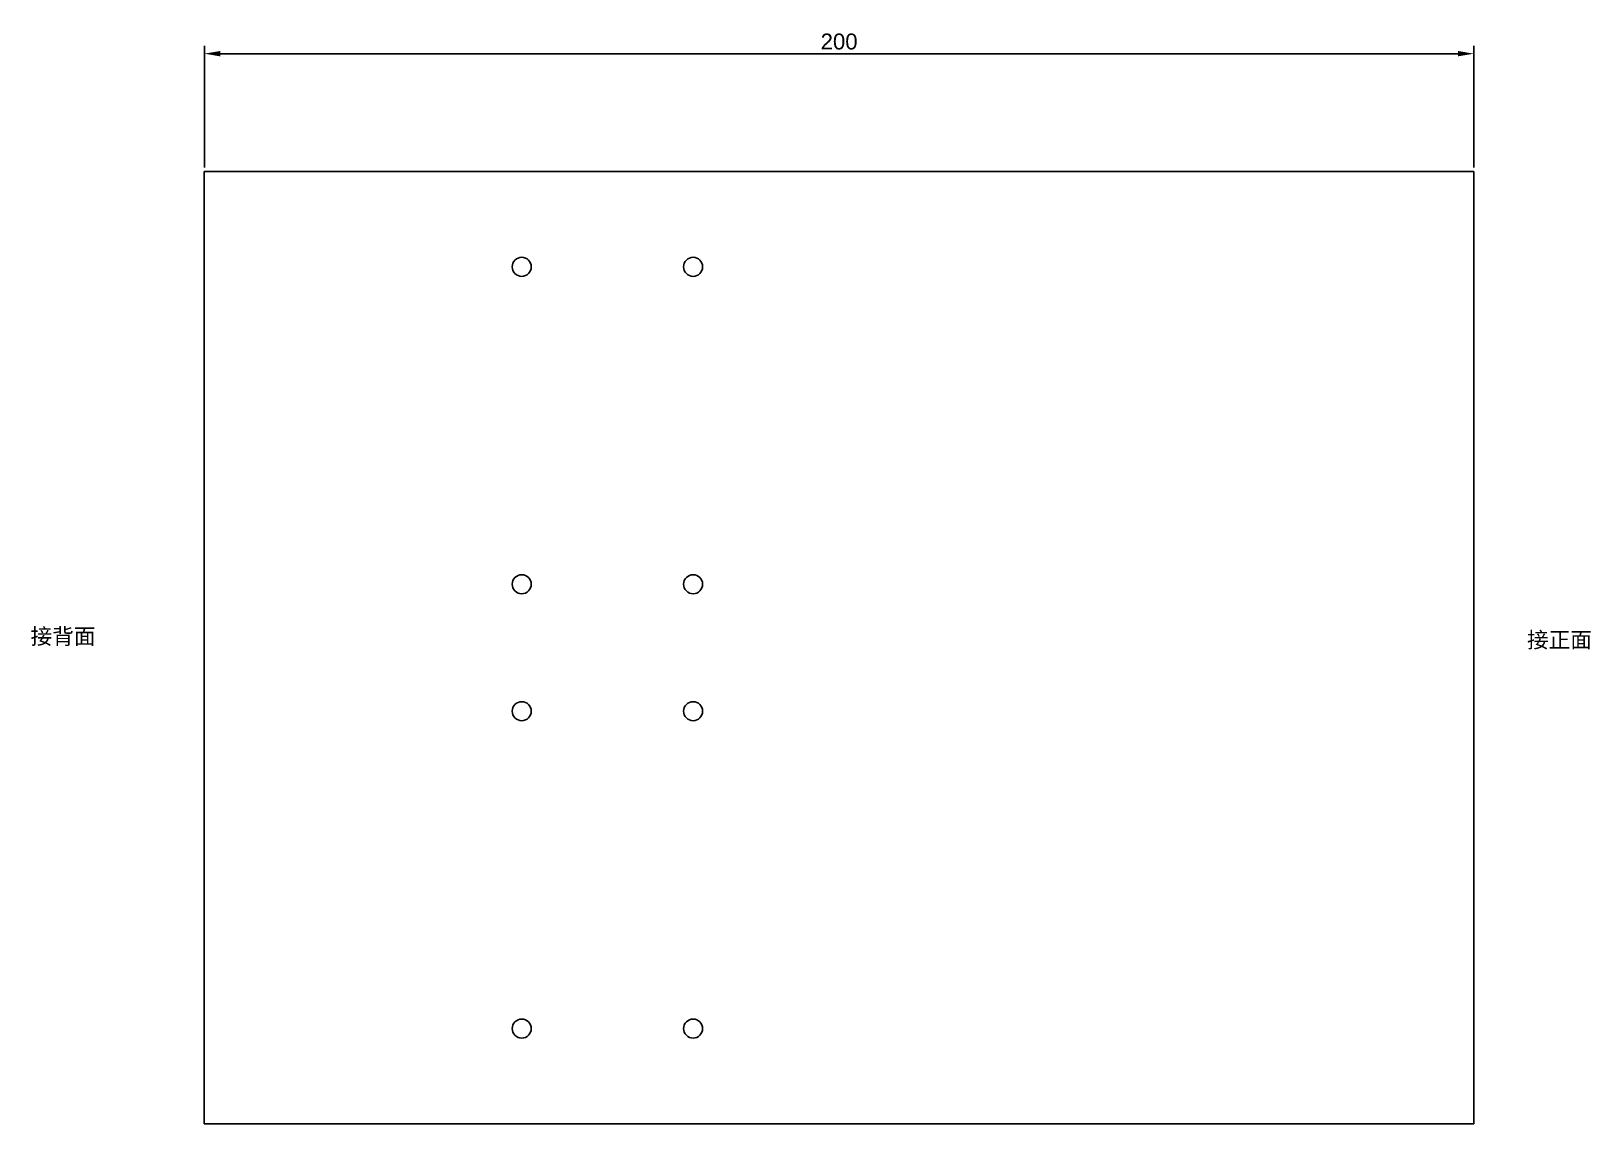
# Model space of a CAD drawing. Header units: millimetres. Extents: x 2254 to 2499, y 1702 to 1874.
import ezdxf

# ---------------------------------------------------------------- set-up
doc = ezdxf.new("R2010")
doc.units = ezdxf.units.MM
doc.styles.get("Standard").update_dxf_attribs({"font": 'arial.ttf'})
doc.dimstyles.new('ISO-25', dxfattribs={"dimtxt": 2.5, "dimasz": 2.5, "dimexe": 1.25, "dimexo": 0.625, "dimtad": 1, "dimtxsty": 'Standard', "dimcen": 2.5, "dimadec": 0, "dimazin": 0, "dimtfac": 1, "dimtmove": 0, "dimatfit": 3, "dimfxl": 1, "dimarcsym": 0})

# ---------------------------------------------------------------- blocks, each defined once
blk = doc.blocks.new('*D2')
at = {"color": 0, "lineweight": -2, "transparency": 16777216}
for p, q in [((2280.92, 1852.71), (2280.92, 1871.91)), ((2283.42, 1870.66), (2478.42, 1870.66)), ((2480.92, 1852.71), (2480.92, 1871.91))]:
    blk.add_line(p, q, dxfattribs=at)
at = {"color": 0, "transparency": 16777216}
for points in [[(2283.42, 1871.08), (2283.42, 1870.24), (2280.92, 1870.66)], [(2478.42, 1871.08), (2478.42, 1870.24), (2480.92, 1870.66)]]:
    blk.add_solid(points, dxfattribs=at)
at = {"layer": 'Defpoints', "color": 0, "transparency": 16777216}
for p in [(2480.92, 1870.66), (2280.92, 1852.08), (2480.92, 1852.08)]:
    blk.add_point(p, dxfattribs=at)
at = {"color": 0, "transparency": 16777216, "insert": (2380.92, 1872.56), "char_height": 2.5, "attachment_point": 5}
blk.add_mtext('200', dxfattribs=at)

msp = doc.modelspace()

# ---------------------------------------------------------------- linework, layer by layer
for p, q in [((2280.916, 1852.082), (2480.916, 1852.082)), ((2280.916, 1702.082), (2280.916, 1852.082)), ((2280.916, 1852.082), (2280.916, 1842.082)), ((2480.916, 1852.082), (2480.916, 1702.082)), ((2480.916, 1702.082), (2280.916, 1702.082))]:
    msp.add_line(p, q)
for centre in [(2330.916, 1837.082), (2357.916, 1837.082), (2330.916, 1787.082), (2357.916, 1787.082), (2330.916, 1767.082), (2357.916, 1767.082), (2330.916, 1717.082), (2357.916, 1717.082)]:
    msp.add_circle(centre, 1.5)

# ---------------------------------------------------------------- texts
at = {"char_height": 2.5, "attachment_point": 1}
for s, width, insert in [('{\\fSimSun|b0|i0|c134|p2;接背面}', 17.27756, (2253.544, 1780.133)), ('{\\fSimSun|b0|i0|c134|p2;接正面}', 14.76953, (2489.299, 1779.576))]:
    msp.add_mtext_dynamic_manual_height_columns(s, width=width, gutter_width=12.5, heights=[0], dxfattribs=dict(at, insert=insert))

# ---------------------------------------------------------------- dimensions: what is measured, and where the dimension line sits
dim = msp.add_linear_dim(base=(2480.916, 1870.661), p1=(2280.916, 1852.082), p2=(2480.916, 1852.082), dimstyle='ISO-25')
dim.commit()
dim.dimension.update_dxf_attribs({"geometry": '*D2', "text_midpoint": (2380.916, 1872.562)})

doc.saveas('drawing.dxf')
